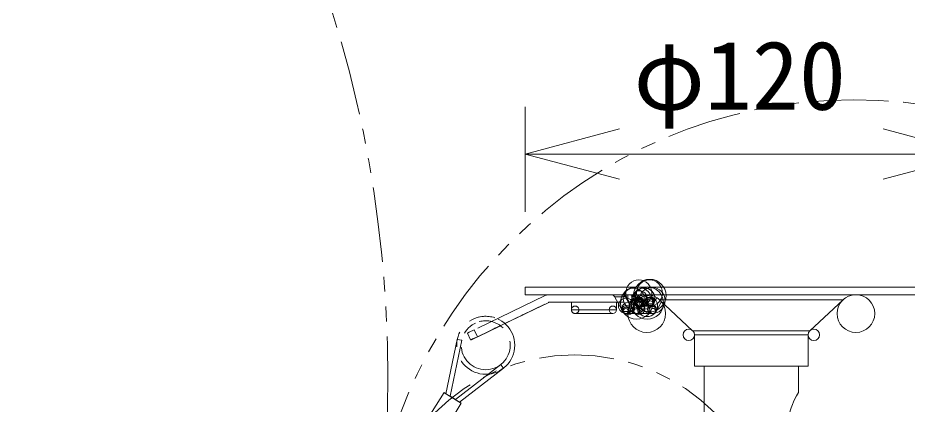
# Model space of a CAD drawing. Units: millimetres, scale not verified. Extents: x -63 to 108, y -56 to 175.
# Drawn here: x -5.94 to 17.66, y 34.17 to 44.43 of the extents above; entities that cross this region are included whole.
import ezdxf
from ezdxf.enums import TextEntityAlignment as Align

# ---------------------------------------------------------------- set-up
doc = ezdxf.new("R2010")
doc.units = ezdxf.units.MM
doc.header["$LTSCALE"] = 0.125
doc.linetypes.add('USER3', pattern=[31.75, 15.875, -3.175, 3.175, -3.175, 3.175, -3.175])
for name, color, linetype, lineweight in [('0-0_0', 7, 'Continuous', 20), ('0-4_SUNPO', 7, 'Continuous', 20), ('0-5_GAIKEI', 1, 'Continuous', 18)]:
    doc.layers.add(name, color=color, linetype=linetype, lineweight=lineweight)
doc.styles.add('ＭＳ ゴシック', font='')
doc.styles.get('ＭＳ ゴシック').set_extended_font_data('MS Gothic')

# ---------------------------------------------------------------- blocks, each defined once
blk = doc.blocks.new('_Open30')
at = {"layer": '0-0_0'}
blk.add_line((0, 0), (-1, 0), dxfattribs=at)
blk.add_lwpolyline([(-1, 0.26795), (0, 0), (-1, -0.26795)], dxfattribs=at)
blk = doc.blocks.new('D1')
at = {"layer": '0-4_SUNPO'}
for p, q in [((72.0245, 226.772), (72.0245, 229.5575)), ((84.0245, 226.772), (84.0245, 229.5575)), ((74.5245, 228.3075), (81.5245, 228.3075))]:
    blk.add_line(p, q, dxfattribs=at)
at = {"layer": '0-4_SUNPO', "xscale": 2.5, "yscale": 2.5, "rotation": 180}
blk.add_blockref('_Open30', (72.0245, 228.3075), dxfattribs=at)
at = {"layer": '0-4_SUNPO', "xscale": 2.5, "yscale": 2.5}
blk.add_blockref('_Open30', (84.0245, 228.3075), dxfattribs=at)
at = {"layer": '0-4_SUNPO', "style": 'ＭＳ ゴシック'}
blk.add_text('φ120', height=1.833, dxfattribs=at).set_placement((74.8995, 228.9325), align=Align.BOTTOM_LEFT)

msp = doc.modelspace()

# ---------------------------------------------------------------- linework, layer by layer
at = {"layer": '0-5_GAIKEI', "color": 7}
for p, q in [((7.5239, 37.2751), (7.5239, 37.0751)), ((7.5239, 37.2751), (19.5239, 37.2751)), ((7.5239, 37.0751), (19.5239, 37.0751)), ((11.967, 36.1196), (11.0892, 36.9403)), ((15.0809, 36.1196), (15.9587, 36.9403)), ((12.0145, 36.01), (12.0145, 35.1751)), ((15.0334, 36.01), (15.0334, 35.1751)), ((12.0145, 35.1751), (15.0334, 35.1751)), ((12.2739, 35.1751), (12.2739, 30.2501)), ((14.7739, 35.1751), (14.7739, 34.4751))]:
    msp.add_line(p, q, dxfattribs=at)
at = {"layer": '0-5_GAIKEI'}
for p, q in [((10.1829, 37.014), (10.1829, 37.0751)), ((10.2441, 37.0751), (10.2441, 36.8751)), ((10.3285, 37.0751), (10.4621, 36.8328)), ((10.445, 37.0751), (10.445, 36.8751)), ((9.8982, 37.0174), (9.9, 37.014)), ((10.1103, 36.6328), (9.9, 37.014)), ((9.9489, 36.8751), (9.9489, 36.6751)), ((10.3931, 36.6328), (10.1829, 37.014)), ((10.9289, 36.8328), (11.0185, 36.9954)), ((11.1409, 36.892), (10.9979, 36.6328)), ((11.0892, 36.9403), (15.9587, 36.9403)), ((10.3931, 36.6328), (10.1103, 36.6328)), ((10.5458, 36.7751), (10.8453, 36.7751)), ((10.9143, 36.5751), (10.1939, 36.5751)), ((11.967, 36.1196), (15.0809, 36.1196)), ((12.0145, 36.01), (15.0334, 36.01))]:
    msp.add_line(p, q, dxfattribs=at)
at = {"layer": '0-5_GAIKEI', "linetype": 'USER3'}
for p, q in [((8.8489, 36.5751), (9.8489, 36.5751)), ((6.0743, 35.8741), (5.9873, 36.0541))]:
    msp.add_line(p, q, dxfattribs=at)
for points in [[(5.9873, 36.0541), (6.0394, 36.0796), (6.1665, 36.1412), (6.2535, 35.9611), (8.14, 36.8731), (8.1443, 36.8746), (8.1487, 36.8751), (10.4528, 36.8751), (10.4528, 37.0751), (8.1487, 37.0751), (8.1277, 37.0741), (8.1069, 37.0711), (8.0865, 37.0661), (8.0667, 37.0592), (8.053, 37.0532), (6.1665, 36.1412)], [(8.14, 36.8731), (8.1496, 36.8731), (6.9845, 36.3099)], [(8.7489, 36.8751), (8.7489, 36.6751), (9.9489, 36.6751)], [(6.7167, 36.4637), (6.6791, 36.4751), (6.641, 36.4845), (6.6025, 36.492), (6.5636, 36.4976), (6.5245, 36.5011), (6.4853, 36.5026), (6.446, 36.5021), (6.4068, 36.4997), (6.3678, 36.4952), (6.3291, 36.4888), (6.2734, 36.4759)], [(6.6281, 36.3644), (6.5928, 36.3719), (6.5572, 36.3775), (6.5213, 36.381), (6.4852, 36.3826), (6.4492, 36.3822), (6.4132, 36.3798), (6.3774, 36.3753), (6.3419, 36.3689), (6.3048, 36.3601)], [(6.9835, 36.3107), (7.3208, 36.474), (7.4307, 36.5274), (7.4692, 36.5465), (7.4691, 36.5464), (7.4672, 36.5456), (7.4466, 36.5359), (7.2425, 36.4378), (6.7082, 36.179), (6.6679, 36.1592)], [(6.8654, 36.2523), (6.2631, 35.9611), (6.2587, 35.959), (6.1324, 35.8981), (6.0945, 35.8799), (6.085, 35.8754), (6.0827, 35.8743), (6.0822, 35.8741), (6.0822, 35.8741), (6.0743, 35.8741), (6.0877, 35.8807), (6.1264, 35.8996), (6.2535, 35.9611)], [(6.668, 36.1591), (6.668, 36.1592), (6.6685, 36.1594), (6.6707, 36.1604), (6.6801, 36.1648), (6.7178, 36.1828), (6.8587, 36.2505), (6.8642, 36.2532)], [(5.4189, 34.4471), (5.7212, 35.8905), (5.7212, 35.8905), (5.7212, 35.8905), (5.7213, 35.8905), (5.7215, 35.8905), (5.7223, 35.8903), (5.7256, 35.8896), (5.7383, 35.8869), (5.7796, 35.8782), (5.8213, 35.8695), (5.8386, 35.8659), (5.5272, 34.3788)], [(5.6689, 34.2899), (6.8719, 35.2181), (6.8719, 35.218), (6.8719, 35.218), (6.8719, 35.218), (6.872, 35.2178), (6.8725, 35.2171), (6.8746, 35.2144), (6.8825, 35.2041), (6.9083, 35.1705), (6.9343, 35.137), (6.9452, 35.123), (5.7776, 34.2222)], [(5.778, 34.2226), (5.7781, 34.2225), (5.8145, 34.1994), (5.8239, 34.1934), (5.8263, 34.1919), (5.8269, 34.1915), (5.827, 34.1914), (5.827, 34.1914), (5.827, 34.1913), (5.827, 34.1913), (4.9239, 32.7511), (4.9194, 32.7538), (4.6499, 32.9222), (4.5046, 33.0136), (4.4708, 33.035), (4.4671, 33.0375), (4.4666, 33.0378), (4.4665, 33.0379), (4.4665, 33.0379), (4.4665, 33.0379), (5.3695, 34.4782), (5.3728, 34.4763), (5.3823, 34.4704), (5.419, 34.4477)], [(5.3695, 34.4782), (5.3695, 34.4782), (5.3696, 34.4782), (5.3696, 34.4781), (5.3702, 34.4778), (5.3739, 34.4753), (5.4077, 34.4538), (5.553, 34.3624), (5.8225, 34.194), (5.827, 34.1913)], [(5.4189, 34.4474), (5.4137, 34.4506), (5.4124, 34.4514), (5.4119, 34.4516), (5.4119, 34.4516), (5.4119, 34.4516), (5.412, 34.4516), (5.4123, 34.4514), (5.4135, 34.4505), (5.4184, 34.4474), (5.4377, 34.4352), (5.5081, 34.3908), (5.5081, 34.3908), (5.6928, 34.275), (5.76, 34.2331), (5.7847, 34.2179), (5.7847, 34.2179), (5.7847, 34.2179), (5.7846, 34.218), (5.7843, 34.2182), (5.783, 34.219), (5.7779, 34.2224), (5.7778, 34.2224)], [(5.6699, 34.2906), (5.5987, 34.3353), (5.5274, 34.3799)], [(5.6697, 34.2906), (5.5986, 34.3352), (5.5274, 34.3798)]]:
    msp.add_lwpolyline(points, dxfattribs=at)
at = {"layer": '0-5_GAIKEI'}
for points in [[(9.8982, 37.0174), (9.8847, 37.0364), (9.8673, 37.0518), (9.8464, 37.0632), (9.8224, 37.0705), (9.8055, 37.0733), (9.7713, 37.0751)], [(10.181, 37.0174), (10.1696, 37.0362), (10.1475, 37.0641), (10.14, 37.0725), (10.1391, 37.0739), (10.1389, 37.0744)], [(10.9289, 36.8328), (10.6461, 36.8328), (10.7791, 37.0741)], [(8.1583, 36.8751), (8.1539, 36.8746), (8.1496, 36.8731)], [(9.8982, 37.0174), (10.181, 37.0174), (10.1829, 37.014)]]:
    msp.add_lwpolyline(points, dxfattribs=at)
at = {"layer": '0-5_GAIKEI', "color": 7}
msp.add_lwpolyline([(14.7739, 34.4751), (14.7257, 34.3916), (14.6738, 34.2926), (14.6458, 34.2336), (14.6134, 34.1574), (14.5834, 34.075), (14.5591, 33.9924), (14.5401, 33.9058), (14.5332, 33.8613), (14.5281, 33.8163), (14.525, 33.7708), (14.5239, 33.7251)], dxfattribs=at)
at = {"layer": '0-5_GAIKEI', "linetype": 'USER3'}
for centre, radius in [((32.2154, 98.9409), 76.0771), ((-28.5063, 34.8966), 32.3824), ((16.2442, 29.3933), 12.8587), ((8.8489, 36.6751), 0.1), ((6.4748, 35.7327), 0.77), ((6.4748, 35.7327), 0.77), ((6.4748, 35.7327), 0.77), ((6.4748, 35.7327), 0.65), ((6.4748, 35.7327), 0.65), ((8.84, 30.2242), 5.255)]:
    msp.add_circle(centre, radius, dxfattribs=at)
at = {"layer": '0-5_GAIKEI'}
for centre, radius in [((10.5382, 37.1208), 0.3466), ((10.8307, 37.054), 0.4298), ((10.821, 37.1208), 0.3466), ((10.4788, 36.854), 0.4298), ((10.404, 36.9722), 0.2793), ((10.1401, 37.0738), 0.00137), ((10.7617, 36.854), 0.4298), ((10.5536, 36.9777), 0.2028), ((10.6868, 36.9722), 0.2793), ((10.6065, 36.9123), 0.1645), ((10.8901, 36.9208), 0.3466), ((10.2017, 36.7777), 0.2028), ((10.2546, 36.7123), 0.1645), ((10.4845, 36.7777), 0.2028), ((10.5374, 36.7123), 0.1645), ((10.5379, 36.8889), 0.1216), ((10.5411, 36.8854), 0.1168), ((10.5626, 36.8813), 0.1109), ((10.5546, 36.8693), 0.0959), ((10.5485, 36.8601), 0.0854), ((10.5608, 36.8729), 0.0976), ((10.7559, 36.7722), 0.2793), ((10.5437, 36.8409), 0.0656), ((10.5655, 36.8438), 0.0682), ((10.8207, 36.8889), 0.1216), ((10.824, 36.8854), 0.1168), ((10.8374, 36.8693), 0.0959), ((10.8436, 36.8729), 0.0976), ((10.8484, 36.8438), 0.0682), ((9.8489, 36.6751), 0.1), ((10.2107, 36.6813), 0.1109), ((10.1966, 36.6601), 0.0854), ((10.1918, 36.6409), 0.0656), ((10.4936, 36.6813), 0.1109), ((10.4794, 36.6601), 0.0854), ((10.4746, 36.6409), 0.0656), ((10.8898, 36.6889), 0.1216), ((10.893, 36.6854), 0.1168), ((10.9065, 36.6693), 0.0959), ((10.9127, 36.6729), 0.0976), ((10.9174, 36.6438), 0.0682)]:
    msp.add_circle(centre, radius, dxfattribs=at)
at = {"layer": '0-5_GAIKEI', "color": 7}
for centre, radius in [((10.7477, 36.5751), 0.5), ((16.3002, 36.5751), 0.5), ((11.8645, 36.01), 0.15), ((15.1834, 36.01), 0.15)]:
    msp.add_circle(centre, radius, dxfattribs=at)

# ---------------------------------------------------------------- block references
at = {"layer": '0-4_SUNPO'}
msp.add_blockref('D1', (-64.5005, -187.4969), dxfattribs=at)

doc.saveas('drawing.dxf')
